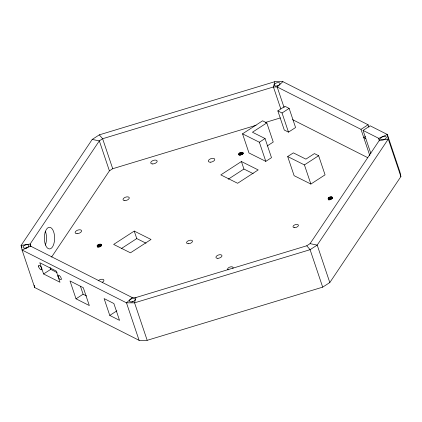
<?xml version="1.0" encoding="UTF-8"?>
<svg xmlns="http://www.w3.org/2000/svg" width="422" height="422" viewBox="0 0 422 422"><rect width="100%" height="100%" fill="white"/><g stroke="black" fill="none" stroke-linecap="round" stroke-linejoin="round"><path stroke-width="0.63" d="M97.15 245.831L97.282 246.422C98.637 247.324 101.259 246.495 101.528 244.807L101.385 244.538C100.04 243.652 97.851 244.428 97.15 245.831L97.572 247.081M363.078 130.419L378.803 138.374L379.251 140.5L310.064 243.647L306.762 245.783L135.958 297.531L134.565 302.827L147.183 340.317L322.693 287.145L329.814 282.55L400.9 176.56L399.94 171.976L387.322 134.486L370.194 125.825L363.078 130.419L370.869 153.576M368.897 127.127L368.105 124.77L282.898 81.673L274.817 81.683L273.43 86.979L280.788 108.85M238.725 154.051C239.306 152.548 241.901 151.603 243.093 152.838C243.03 154.605 239.944 155.634 238.762 154.357L238.725 154.051L239.147 155.301M328.184 198.192L328.152 199.126C329.513 200.028 332.13 199.195 332.399 197.512L332.262 197.238C330.985 196.378 329.102 197.095 328.184 198.192L328.812 200.065M274.817 81.683L99.307 134.855L92.196 139.455L21.1 245.44L22.06 250.024L34.678 287.514L139.102 340.327L147.183 340.317M51.589 257.056L109.409 170.852L112.716 168.721L256.064 125.292M282.898 81.673L277.18 86.974L273.43 86.979L102.62 138.727L99.318 140.864L30.131 244.011L30.579 246.137L132.207 297.536L135.958 297.531M132.207 297.536L126.484 302.838L139.102 340.327M266.804 122.902L252.435 132.228L265.058 138.532L271.499 157.664L265.802 161.362L248.98 152.964L242.539 133.827L262.605 120.803L266.804 122.902L273.245 142.04L267.168 145.986M277.845 110.902L284.945 106.291L289.144 108.391L295.585 127.528L288.484 132.133L284.286 130.034L277.845 110.902L282.044 112.996L288.484 132.133M282.044 112.996L289.144 108.391M242.539 133.827L259.361 142.23L265.058 138.532M134.233 231.077L113.65 244.428L130.451 252.82L151.034 239.464L134.233 231.077L136.76 238.572L146.028 243.204M241.4 161.531L220.822 174.887L237.623 183.28L258.201 169.924L241.4 161.531L243.927 169.032L253.195 173.658M121.594 248.416L136.76 238.572M228.218 179.223L243.927 169.032M287.677 156.546L293.359 152.864L305.903 159.131L314.416 153.603L318.621 155.702L325.061 174.84L310.866 184.05L294.118 175.684L287.677 156.546L304.426 164.912L310.866 184.05M76.013 298.818L89.322 305.549L83.292 287.683L70.005 280.962L76.013 298.818L83.113 294.213L86.584 295.964M304.426 164.912L318.621 155.702M43.593 273.957L59.987 282.249L56.21 271.035L39.816 262.742L43.593 273.957L50.709 269.363L57.149 272.623M284.117 107.594L277.18 86.974L360.989 129.364L368.105 124.77M365.405 136.554L363.764 137.609L365.853 138.669M109.778 315.424L119.531 320.361L113.861 303.518L104.107 298.581L109.778 315.424L116.894 310.829M30.579 246.137L22.06 250.024L126.484 302.838L134.565 302.827L310.091 249.687L317.207 245.092L388.282 139.07L387.322 134.486L378.803 138.374L379.642 140.874M383.466 139.83L384.21 139.566M265.427 122.454L280.403 117.917M27.272 247.74L26.512 247.936A3.028 1.54 -18.6 0 0 25.784 248.231M379.251 140.5L388.282 139.07L400.9 176.56M92.196 139.455L99.318 140.864L109.409 170.852M310.064 243.647L317.207 245.092L329.814 282.55M292.546 119.637L367.567 157.575M99.307 134.855L102.62 138.727L112.716 168.721M306.762 245.783L310.091 249.687L322.693 287.145M360.989 129.364L369.825 155.628M331.982 197.032L332.399 198.282M331.581 196.9L332.209 198.773M331.085 196.858L331.718 198.73M330.531 196.905L331.375 199.406M329.957 197.037L330.795 199.537M329.397 197.248L330.236 199.748M328.891 197.528L329.735 200.028M328.48 197.844L329.107 199.722M259.361 142.23L265.802 161.362M242.908 152.585L243.33 153.835M242.592 152.4L243.009 153.65M242.159 152.295L242.74 154.025M241.642 152.279L242.418 154.589M241.078 152.353L241.853 154.663M240.503 152.516L241.278 154.821M239.954 152.748L240.73 155.053M239.474 153.038L240.255 155.349M239.095 153.371L239.728 155.243M238.841 153.713L239.258 154.964M101.106 244.327L101.528 245.578M100.71 244.196L101.338 246.073M100.214 244.153L100.847 246.031M99.661 244.201L100.499 246.701M99.086 244.338L99.924 246.833M98.526 244.549L99.365 247.049M98.02 244.823L98.864 247.324M97.609 245.145L98.236 247.018M97.308 245.488L97.941 247.361M80.417 286.206L83.113 294.213M50.081 267.495L50.709 269.363M30.975 246.506L30.131 244.011L21.1 245.44L21.733 247.313M34.198 285.219L34.678 287.514M228.175 269.853A2.854 1.451 -18.6 0 1 230.043 266.999A2.854 1.451 -18.6 0 1 232.897 268.397M98.162 280.825A3.26 1.651 -18.6 0 1 103.116 279.401A3.26 1.651 -18.6 0 1 102.224 282.302M45.412 231.346A10.835 5.143 89.9 0 1 45.344 245.092M277.76 85.819A3.028 1.54 -18.6 0 1 278.52 85.64M132.244 301.952A3.028 1.54 -18.6 0 1 132.983 301.672M383.202 136.564L382.459 136.828A3.028 1.54 -18.6 0 0 380.56 139.123A3.028 1.54 -18.6 0 0 383.624 139.65L384.368 139.387A3.028 1.54 -18.6 0 0 386.267 137.092A3.028 1.54 -18.6 0 0 383.202 136.564M26.264 244.739L25.505 244.934A3.028 1.54 -18.6 0 0 23.057 247.155A3.028 1.54 -18.6 0 0 25.673 248.062L26.433 247.867A3.028 1.54 -18.6 0 0 28.881 245.646A3.028 1.54 -18.6 0 0 26.264 244.739M77.057 233.656A3.365 1.709 -18.6 0 0 81.578 230.734A3.365 1.709 -18.6 0 0 76.44 230.744A3.365 1.709 -18.6 0 0 77.057 233.656M217.894 258.327A3.154 1.604 -18.6 0 0 221.94 255.505A3.154 1.604 -18.6 0 0 217.013 255.7A3.154 1.604 -18.6 0 0 217.894 258.327M210.23 162.201A3.365 1.709 -18.6 0 0 214.761 159.289A3.365 1.709 -18.6 0 0 209.639 159.284A3.365 1.709 -18.6 0 0 210.23 162.201M294.693 227.648A2.822 1.435 -18.6 0 0 298.401 225.158A2.822 1.435 -18.6 0 0 294.044 225.248A2.822 1.435 -18.6 0 0 294.693 227.648M152.632 163.947A3.35 1.699 -18.6 0 0 157.163 161.056A3.35 1.699 -18.6 0 0 152.078 161.03A3.35 1.699 -18.6 0 0 152.632 163.947M188.333 243.742A3.096 1.572 -18.6 0 0 192.485 241.057A3.096 1.572 -18.6 0 0 187.769 241.067A3.096 1.572 -18.6 0 0 188.333 243.742M124.875 200.598A3.26 1.656 -18.6 0 0 129.264 197.781A3.26 1.656 -18.6 0 0 124.3 197.776A3.26 1.656 -18.6 0 0 124.875 200.598M45.143 232.269A10.835 5.143 89.9 0 0 49.263 248.927A10.835 5.143 89.9 0 0 54.042 233.118A10.835 5.143 89.9 0 0 45.143 232.269M38.602 266.794A2.664 1.029 57.2 0 0 41.509 269.822A2.664 1.029 57.2 0 0 40.243 266.055A2.664 1.029 57.2 0 0 38.602 266.794M58.167 276.668A2.664 1.029 57.2 0 0 61.074 279.702A2.664 1.029 57.2 0 0 59.808 275.935A2.664 1.029 57.2 0 0 58.167 276.668M131.142 301.93A3.028 1.54 -18.6 0 0 135.198 299.298A3.028 1.54 -18.6 0 0 130.572 299.319A3.028 1.54 -18.6 0 0 131.142 301.93M275.919 86.077A3.028 1.54 -18.6 0 0 279.976 83.445A3.028 1.54 -18.6 0 0 275.35 83.461A3.028 1.54 -18.6 0 0 275.919 86.077"/></g></svg>
